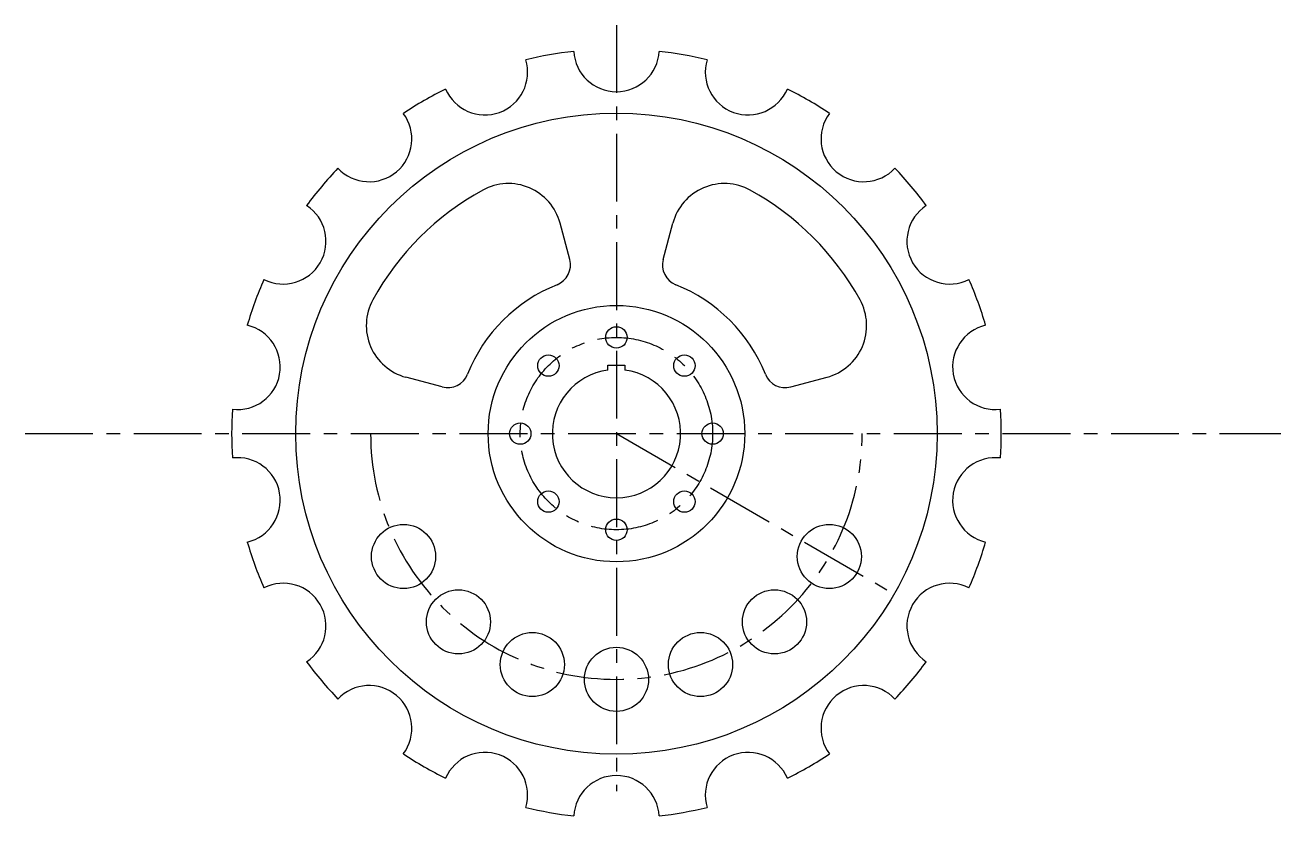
# Model space of a CAD drawing. Header units: millimetres. Extents: x 2724 to 3312, y 1301 to 1671.
import ezdxf

# ---------------------------------------------------------------- set-up
doc = ezdxf.new("R2010")
doc.units = ezdxf.units.MM
doc.linetypes.add('CENTER', pattern=[50.8, 31.75, -6.35, 6.35, -6.35])

# ---------------------------------------------------------------- blocks, each defined once
blk = doc.blocks.new('*U2')
at = {"ltscale": 10}
blk.add_circle((0, 0), 5, dxfattribs=at)
blk = doc.blocks.new('*U3')
at = {"color": 0, "linetype": 'ByBlock', "lineweight": -2, "transparency": 16777216}
blk.add_blockref('*U2', (3000.81, 1524.76), dxfattribs=at)
for p, rotation in [((2968.99, 1511.58), 45.00000000000001), ((3032.63, 1511.58), 315), ((2955.81, 1479.76), 90), ((3045.81, 1479.76), 270), ((2968.99, 1447.94), 135), ((3032.63, 1447.94), 225), ((3000.81, 1434.76), 180)]:
    blk.add_blockref('*U2', p, dxfattribs=dict(at, rotation=rotation))
blk = doc.blocks.new('*U4')
at = {"ltscale": 10}
blk.add_circle((0, 0), 15, dxfattribs=at)
blk = doc.blocks.new('*U5')
at = {"color": 0, "linetype": 'ByBlock', "lineweight": -2, "transparency": 16777216}
for p, rotation in [((2901.22, 1422.26), 240.0000000000001), ((3074.73, 1391.66), 340.0000000000001), ((2926.89, 1391.66), 260.0000000000002), ((3040.14, 1371.69), 320.0000000000001), ((2961.48, 1371.69), 280.0000000000001), ((3000.81, 1364.76), 300.0000000000001)]:
    blk.add_blockref('*U4', p, dxfattribs=dict(at, rotation=rotation))
blk.add_blockref('*U4', (3100.4, 1422.26), dxfattribs=at)
blk = doc.blocks.new('*U6')
at = {"ltscale": 10}
blk.add_arc((0, 10.56), 20, 183.18474, 356.81526, dxfattribs=at)
blk = doc.blocks.new('*U7')
at = {"color": 0, "linetype": 'ByBlock', "lineweight": -2, "transparency": 16777216}
blk.add_blockref('*U6', (3000.81, 1649.2), dxfattribs=at)
for p, rotation in [((2942.86, 1638.98), 19.99999999999999), ((3058.76, 1638.98), 340), ((2891.89, 1609.56), 40.00000000000001), ((3109.73, 1609.56), 320), ((2854.07, 1564.48), 60.00000000000001), ((3147.55, 1564.48), 300.0000000000001), ((2833.94, 1509.18), 80.00000000000001), ((3167.68, 1509.18), 280), ((2833.94, 1450.33), 99.99999999999999), ((3167.68, 1450.33), 260), ((2854.07, 1395.03), 120), ((3147.55, 1395.03), 240), ((2891.89, 1349.95), 140), ((3109.73, 1349.95), 220.0000000000001), ((2942.86, 1320.53), 160.0000000000001), ((3058.76, 1320.53), 200), ((3000.81, 1310.31), 180)]:
    blk.add_blockref('*U6', p, dxfattribs=dict(at, rotation=rotation))

msp = doc.modelspace()

# ---------------------------------------------------------------- linework, layer by layer
at = {"color": 1, "linetype": 'CENTER'}
for p, q in [((3000.81, 1670.93), (3000.81, 1312.44)), ((2724.19, 1479.76), (3311.63, 1479.76)), ((3000.81, 1479.76), (3130.71, 1404.76))]:
    msp.add_line(p, q, dxfattribs=at)
at = {"ltscale": 10}
for p, q in [((2978.96, 1561.29), (2974.42, 1578.26)), ((3022.66, 1561.29), (3027.21, 1578.26)), ((2919.28, 1501.6), (2902.31, 1506.15)), ((3082.34, 1501.6), (3099.32, 1506.15))]:
    msp.add_line(p, q, dxfattribs=at)
msp.add_lwpolyline([(2996.81, 1509.49), (2996.81, 1511.76), (3004.81, 1511.76), (3004.81, 1509.49)])
for radius in [150, 60]:
    msp.add_circle((3000.81, 1479.76), radius, dxfattribs=at)
at = {"color": 1, "linetype": 'CENTER'}
msp.add_circle((3000.81, 1479.76), 45, dxfattribs=at)
at = {"ltscale": 10}
for centre, radius, start, end in [((3000.81, 1479.76), 180, 96.36948, 103.63052), ((3000.81, 1479.76), 180, 76.36948, 83.63052), ((3000.81, 1479.76), 180, 116.36948, 123.63052), ((3000.81, 1479.76), 180, 56.36948, 63.63052), ((3000.81, 1479.76), 180, 136.36948, 143.63052), ((3000.81, 1479.76), 180, 36.36948, 43.63052), ((3000.81, 1479.76), 130, 118.77415, 151.22585), ((2950.27, 1571.79), 25, 15, 118.77415), ((3051.35, 1571.79), 25, 61.22585, 165), ((3000.81, 1479.76), 130, 28.77415, 61.22585), ((2969.3, 1558.7), 10, 291.75633, 15), ((3032.32, 1558.7), 10, 165, 248.24367), ((3000.81, 1479.76), 180, 156.36948, 163.63052), ((3000.81, 1479.76), 180, 16.36948, 23.63052), ((3000.81, 1479.76), 75, 111.75633, 158.24367), ((3000.81, 1479.76), 75, 21.75633, 68.24367), ((2908.78, 1530.3), 25, 151.22585, 255), ((3092.85, 1530.3), 25, 285, 28.77415), ((2921.87, 1511.26), 10, 255, 338.24367), ((3079.76, 1511.26), 10, 201.75633, 285), ((3000.81, 1479.76), 180, 176.36948, 183.63052), ((3000.81, 1479.76), 180, 356.36948, 3.63052), ((3000.81, 1479.76), 180, 196.36948, 203.63052), ((3000.81, 1479.76), 180, 336.36948, 343.63052), ((3000.81, 1479.76), 180, 216.36948, 223.63052), ((3000.81, 1479.76), 180, 316.36948, 323.63052), ((3000.81, 1479.76), 180, 236.36948, 243.63052), ((3000.81, 1479.76), 180, 296.36948, 303.63052), ((3000.81, 1479.76), 180, 256.36948, 263.63052), ((3000.81, 1479.76), 180, 276.36948, 283.63052)]:
    msp.add_arc(centre, radius, start, end, dxfattribs=at)
msp.add_arc((3000.81, 1479.76), 30, 97.66226, 82.33774)
at = {"color": 1, "linetype": 'CENTER'}
msp.add_arc((3000.81, 1479.76), 115, 180, 0, dxfattribs=at)

# ---------------------------------------------------------------- block references
for name in ['*U7', '*U3', '*U5']:
    msp.add_blockref(name, (0, 0))

doc.saveas('drawing.dxf')
